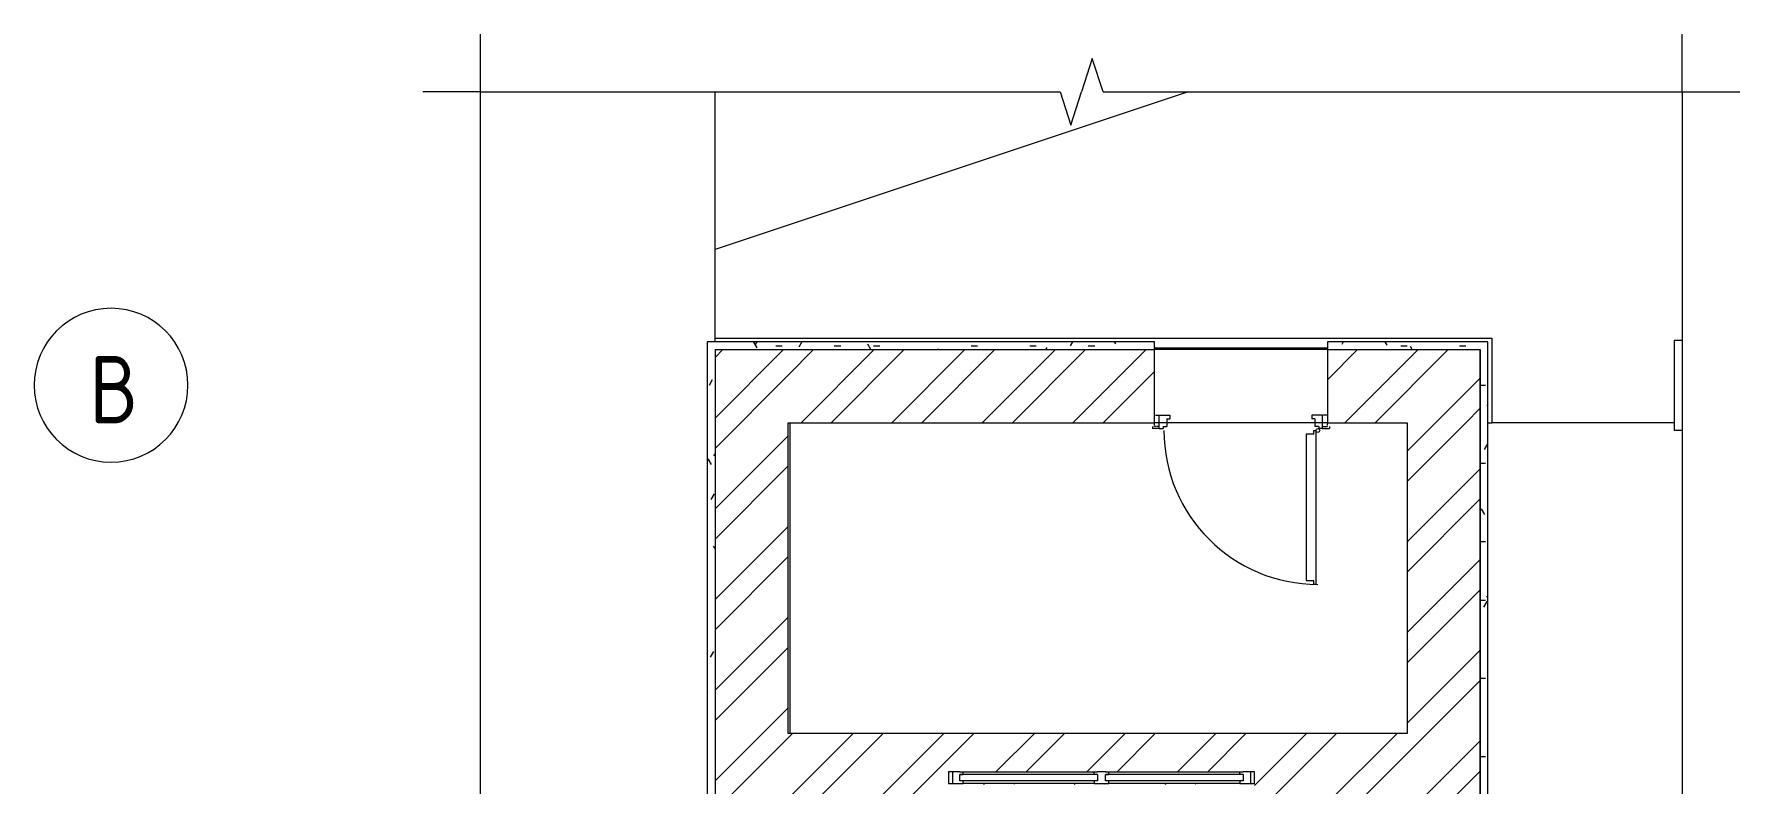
# Model space of a CAD drawing. Header units: millimetres. Extents: x -515342 to 330399, y -224905 to 507333.
# Drawn here: x -393051 to -384180, y 493194 to 497091 of the extents above; entities that cross this region are included whole.
import ezdxf

# ---------------------------------------------------------------- set-up
doc = ezdxf.new("R2010")
doc.units = ezdxf.units.MM
doc.linetypes.add('ASVP_Невидимые', pattern=[5, 3, -2])
for name, color, linetype, lineweight in [('_ Окна', 7, 'Continuous', 0), ('Аннотация', 7, 'Continuous', 0), ('Двери', 7, 'Continuous', 0), ('Крыша', 7, 'Continuous', 0), ('Окна', 7, 'Continuous', 0), ('Оси', 7, 'Continuous', 0), ('Перекрытие', 7, 'Continuous', 0), ('Стены внутренние', 7, 'Continuous', 0), ('Стены наружные', 7, 'Continuous', 0), ('Стены несущие', 7, 'Continuous', 0), ('Стены отделка', 7, 'Continuous', 0), ('Узлы', 7, 'Continuous', 0)]:
    doc.layers.add(name, color=color, linetype=linetype, lineweight=lineweight)
doc.styles.add('GOST Common', font='', dxfattribs={"width": 0.9, "height": 350})
doc.styles.get('GOST Common').set_extended_font_data('GOST Common')
pattern_1 = [(45, (-474945.14, 488866.48), (-235.7317, 235.7317), []), (45, (-474788, 488866.48), (-235.7317, 235.7317), [])]
pattern_2 = [(0, (-474945.14, 488866.48), (406.4, 101.6), [33.528, -271.272, 33.528, -271.272, -1625.6]), (0, (-474945.14, 488866.48), (406.4, 101.6), [-609.6, 33.528, -576.072, 33.528, -271.272, -711.2]), (0, (-474945.14, 488866.48), (406.4, 101.6), [-1524, 33.528, -169.672, 33.528, -474.472]), (120, (-474792.74, 488917.28), (-291.18818, 301.15272), [33.528, -271.272, 33.528, -271.272, -1625.6]), (120, (-474792.74, 488917.28), (-291.18818, 301.15272), [-609.6, 33.528, -576.072, 33.528, -271.272, -711.2]), (120, (-474792.74, 488917.28), (-291.18818, 301.15272), [-1524, 33.528, -169.672, 33.528, -474.472]), (240, (-474741.94, 489120.48), (-115.21182, -402.75272), [33.528, -271.272, 33.528, -271.272, -1625.6]), (240, (-474741.94, 489120.48), (-115.21182, -402.75272), [-609.6, 33.528, -576.072, 33.528, -271.272, -711.2]), (240, (-474741.94, 489120.48), (-115.21182, -402.75272), [-1524, 33.528, -169.672, 33.528, -474.472])]

# ---------------------------------------------------------------- blocks, each defined once
blk = doc.blocks.new('Дверь_Стальная_1 полотно - АР_Дверь_Внутренняя_850х1920h_коробка__Г_Пр-9822588-О_АР_П_Крыша - фрагмент 3')
at = {"layer": 'Двери', "lineweight": 18}
for p, q in [((-390, 230), (-390, 1030)), ((-390, 1030), (-380, 1030)), ((-380, 1030), (-380, 1010)), ((-339, 1010), (-380, 1010)), ((-339, 250), (-339, 1010)), ((-460, 210), (-460, 220)), ((-425, 220), (-460, 220)), ((-425, 220), (-405, 220)), ((-425, 220), (-425, 150)), ((-405, 210), (-405, 220)), ((-405, 210), (-385, 210)), ((-380, 230), (-390, 230)), ((-385, 169), (-385, 210)), ((-380, 250), (-380, 230)), ((-380, 250), (-339, 250)), ((405, 210), (385, 210)), ((385, 169), (385, 210)), ((425, 220), (405, 220)), ((405, 210), (405, 220)), ((425, 220), (425, 150)), ((425, 220), (460, 220)), ((460, 210), (460, 220)), ((-425, 150), (-369, 150)), ((-385, 169), (-369, 169)), ((-369, 150), (-369, 169)), ((385, 169), (369, 169)), ((369, 150), (369, 169)), ((425, 150), (369, 150))]:
    blk.add_line(p, q, dxfattribs=at)
at = {"layer": 'Двери', "linetype": 'ASVP_Невидимые', "lineweight": 18}
for p, q in [((-450, 210), (-450, 190)), ((-425, 210), (-450, 210)), ((425, 210), (450, 210)), ((450, 210), (450, 190)), ((-450, 150), (-425, 150)), ((450, 150), (425, 150))]:
    blk.add_line(p, q, dxfattribs=at)
at = {"layer": 'Двери', "lineweight": 18}
blk.add_circle((-400, 230), 10, dxfattribs=at)
blk.add_arc((-400, 230), 800, 0, 90, dxfattribs=at)
blk = doc.blocks.new('Окно_ПВХ_2Створки - АР_Окно_ОП_850_h_х1550_2ст-10249525-О_АР_П_Крыша - фрагмент 3')
at = {"layer": '_ Окна'}
for p, q in [((-719, 70), (-795, 70)), ((-795, 70), (-795, 10)), ((-795, 10), (-737, 10)), ((-775, 10), (-775, 70)), ((-737, 24), (-737, 56)), ((-737, 56), (-719, 56)), ((-737, 24), (-20, 24)), ((-737, 24), (-719, 24)), ((-719, 10), (-737, 10)), ((-719, 56), (-719, 70)), ((-719, 56), (-38, 56)), ((-719, 24), (-719, 10)), ((38, 70), (-38, 70)), ((-38, 70), (-38, 56)), ((-38, 56), (-20, 56)), ((-38, 24), (-38, 10)), ((-20, 24), (-38, 24)), ((-20, 10), (-38, 10)), ((-20, 56), (-20, 24)), ((-20, 10), (20, 10)), ((20, 24), (20, 56)), ((20, 56), (38, 56)), ((20, 24), (737, 24)), ((20, 24), (38, 24)), ((38, 10), (20, 10)), ((38, 56), (38, 70)), ((38, 56), (719, 56)), ((38, 24), (38, 10)), ((719, 70), (719, 56)), ((795, 70), (719, 70)), ((719, 56), (737, 56)), ((719, 24), (719, 10)), ((737, 24), (719, 24)), ((737, 10), (719, 10)), ((737, 56), (737, 24)), ((737, 10), (795, 10)), ((775, 10), (775, 70)), ((795, 10), (795, 70))]:
    blk.add_line(p, q, dxfattribs=at)
at = {"layer": 'Окна'}
for p, q in [((-719, 70), (-38, 70)), ((-38, 10), (-719, 10)), ((38, 70), (719, 70)), ((719, 10), (38, 10))]:
    blk.add_line(p, q, dxfattribs=at)
blk = doc.blocks.new('Обрыв_Прямоугольник - По умолчанию-9739467-О_АР_П_Крыша - фрагмент 3')
at = {"layer": 'Узлы'}
for p, q in [((0, -3999.9), (0, 0)), ((0, 0), (3014.5, 0)), ((3237.1, 0), (6248.9, 0)), ((6248.9, 0), (6248.9, -3999.9)), ((0, -8225), (0, -4222.5)), ((6248.9, -4222.5), (6248.9, -8225)), ((3014.5, -8225), (0, -8225)), ((6248.9, -8225), (3237.1, -8225))]:
    blk.add_line(p, q, dxfattribs=at)
blk = doc.blocks.new('Ось сетки - Круг_Ø8 мм-6577-О_АР_П_Крыша - фрагмент 3')
at = {"layer": 'Оси'}
for start, end in [(360, 180), (180, 360)]:
    blk.add_arc((0, 0), 4, start, end, dxfattribs=at)

msp = doc.modelspace()

# ---------------------------------------------------------------- hatches: boundary and pattern name
at = {"layer": 'Стены внутренние'}
h = msp.add_hatch(dxfattribs=at)
h.set_pattern_fill('FP_2', color=256, style=0, pattern_type=2)
h.set_pattern_definition(pattern_2)
h.paths.add_polyline_path([(-389510.1429, 495451.4811), (-387225.1429, 495451.4811), (-387225.1429, 495491.4811), (-389550.1429, 495491.4811), (-389550.1429, 495451.4811), (-389512.0887, 495451.4811)])
h.paths.add_polyline_path([(-386325.1429, 495451.4811), (-385490.1429, 495451.4811), (-385490.1429, 495491.4811), (-386325.1429, 495491.4811)])
h = msp.add_hatch(dxfattribs=at)
h.set_pattern_fill('FP_2', color=256, style=0, pattern_type=2)
h.set_pattern_definition(pattern_2)
h.paths.add_polyline_path([(-389512.0887, 493076.4811), (-389510.1429, 493076.4811), (-389510.1429, 495451.4811), (-389550.1429, 495451.4811), (-389550.1429, 493076.4811)])
h = msp.add_hatch(dxfattribs=at)
h.set_pattern_fill('FP_1', color=256, style=0, pattern_type=2)
h.set_pattern_definition(pattern_1)
h.paths.add_polyline_path([(-389130.1429, 493456.4811), (-389130.1429, 495451.4811), (-389510.1429, 495451.4811), (-389510.1429, 493456.4811)])
h = msp.add_hatch(dxfattribs=at)
h.set_pattern_fill('FP_1', color=256, style=0, pattern_type=2)
h.set_pattern_definition(pattern_1)
h.paths.add_polyline_path([(-385530.1429, 495071.4811), (-385530.1429, 495451.4811), (-386325.1429, 495451.4811), (-386325.1429, 495071.4811), (-385574.8433, 495071.4811)])
h.paths.add_polyline_path([(-387543.466, 495071.4811), (-387225.1429, 495071.4811), (-387225.1429, 495451.4811), (-389130.1429, 495451.4811), (-389130.1429, 495071.4811)])
h = msp.add_hatch(dxfattribs=at)
h.set_pattern_fill('FP_2', color=256, style=0, pattern_type=2)
h.set_pattern_definition(pattern_2)
h.paths.add_polyline_path([(-385490.1429, 493036.4811), (-385490.1429, 495451.4811), (-385530.1429, 495451.4811), (-385530.1429, 493036.4811)])
h = msp.add_hatch(dxfattribs=at)
h.set_pattern_fill('FP_1', color=256, style=0, pattern_type=2)
h.set_pattern_definition(pattern_1)
h.paths.add_polyline_path([(-385530.1429, 493456.4811), (-385530.1429, 495071.4811), (-385910.1429, 495071.4811), (-385910.1429, 493456.4811), (-385574.8433, 493456.4811)])
h = msp.add_hatch(dxfattribs=at)
h.set_pattern_fill('FP_1', color=256, style=0, pattern_type=2)
h.set_pattern_definition(pattern_1)
h.paths.add_polyline_path([(-385530.1429, 493076.4811), (-385530.1429, 493456.4811), (-389510.1429, 493456.4811), (-389510.1429, 493076.4811), (-388295.1429, 493076.4811), (-388295.1429, 493192.4811), (-386705.1429, 493192.4811), (-386705.1429, 493076.4811), (-385574.8433, 493076.4811)])
h.paths.add_polyline_path([(-386705.1429, 493196.4811), (-388295.1429, 493196.4811), (-388295.1429, 493256.4811), (-386705.1429, 493255.5922), (-386705.1429, 493210.4811)])

# ---------------------------------------------------------------- linework, layer by layer
at = {"layer": 'Аннотация'}
for p, q in [((-390729.073, 496791.4811), (-390729.073, 497091.4811)), ((-384480.1429, 496791.4811), (-384480.1429, 497091.4811)), ((-387548.2992, 496964.7814), (-387604.6079, 496791.4811)), ((-387548.2992, 496964.7814), (-387604.6079, 496791.4811)), ((-387491.9906, 496791.4811), (-387548.2992, 496964.7814)), ((-387491.9906, 496791.4811), (-387548.2992, 496964.7814)), ((-390729.073, 496791.4811), (-391029.073, 496791.4811)), ((-387714.6079, 496791.4811), (-387659.6079, 496618.276)), ((-387714.6079, 496791.4811), (-387659.6079, 496618.276)), ((-387659.6079, 496618.276), (-387604.6079, 496791.4811)), ((-387659.6079, 496618.276), (-387604.6079, 496791.4811)), ((-384480.1429, 496791.4811), (-384180.1429, 496791.4811))]:
    msp.add_line(p, q, dxfattribs=at)
at = {"layer": 'Крыша'}
for p, q in [((-389510.1429, 495491.4811), (-389510.1429, 496791.4811)), ((-387050.1429, 496791.4811), (-389510.1429, 495971.4811)), ((-389510.1429, 495511.4811), (-385470.1429, 495511.4811)), ((-385470.1429, 495511.4811), (-385470.1429, 495071.4811)), ((-385490.1429, 495071.4811), (-385470.1429, 495071.4811)), ((-384520.1429, 495071.4811), (-385470.1429, 495071.4811))]:
    msp.add_line(p, q, dxfattribs=at)
at = {"layer": 'Перекрытие'}
for p, q in [((-389120.1429, 495071.4811), (-389120.1429, 493456.4811)), ((-386325.1429, 495071.4811), (-387225.1429, 495071.4811))]:
    msp.add_line(p, q, dxfattribs=at)
at = {"layer": 'Стены внутренние'}
for p, q in [((-384520.1429, 495501.4811), (-384480.1429, 495501.4811)), ((-384520.1429, 495031.4811), (-384520.1429, 495501.4811)), ((-384480.1429, 495031.4811), (-384520.1429, 495031.4811))]:
    msp.add_line(p, q, dxfattribs=at)
at = {"layer": 'Стены наружные'}
for p, q in [((-387225.1429, 495461.4811), (-386325.1429, 495461.4811)), ((-386325.1429, 495451.4811), (-387225.1429, 495451.4811))]:
    msp.add_line(p, q, dxfattribs=at)
at = {"layer": 'Стены несущие'}
for p, q in [((-389510.1429, 495451.4811), (-389510.1429, 493076.4811)), ((-389510.1429, 495451.4811), (-387225.1429, 495451.4811)), ((-387225.1429, 495071.4811), (-387225.1429, 495451.4811)), ((-386325.1429, 495451.4811), (-386325.1429, 495071.4811)), ((-386325.1429, 495451.4811), (-385530.1429, 495451.4811)), ((-385530.1429, 493036.4811), (-385530.1429, 495451.4811)), ((-389130.1429, 493456.4811), (-389130.1429, 495071.4811)), ((-389130.1429, 495071.4811), (-387225.1429, 495071.4811)), ((-386325.1429, 495071.4811), (-385910.1429, 495071.4811)), ((-385910.1429, 495071.4811), (-385910.1429, 493456.4811)), ((-385910.1429, 493456.4811), (-389130.1429, 493456.4811))]:
    msp.add_line(p, q, dxfattribs=at)
at = {"layer": 'Стены отделка'}
for p, q in [((-387225.1429, 495491.4811), (-389550.1429, 495491.4811)), ((-389550.1429, 495491.4811), (-389550.1429, 493076.4811)), ((-387225.1429, 495451.4811), (-387225.1429, 495491.4811)), ((-385490.1429, 495491.4811), (-386325.1429, 495491.4811)), ((-386325.1429, 495491.4811), (-386325.1429, 495451.4811)), ((-385530.1429, 495451.4811), (-385530.1429, 493036.4811)), ((-385490.1429, 493036.4811), (-385490.1429, 495491.4811))]:
    msp.add_line(p, q, dxfattribs=at)

# ---------------------------------------------------------------- block references
at = {"layer": 'Двери', "rotation": 180}
msp.add_blockref('Дверь_Стальная_1 полотно - АР_Дверь_Внутренняя_850х1920h_коробка__Г_Пр-9822588-О_АР_П_Крыша - фрагмент 3', (-386775.1429, 495261.4811), dxfattribs=at)
at = {"layer": 'Окна', "rotation": 180}
msp.add_blockref('Окно_ПВХ_2Створки - АР_Окно_ОП_850_h_х1550_2ст-10249525-О_АР_П_Крыша - фрагмент 3', (-387500.1429, 493266.4811), dxfattribs=at)
at = {"layer": 'Оси', "xscale": 99.99999999999993, "yscale": 99.99999999999993, "zscale": 99.99999999999993, "rotation": 269.9999999999994}
msp.add_blockref('Ось сетки - Круг_Ø8 мм-6577-О_АР_П_Крыша - фрагмент 3', (-392651.1721, 495266.4811), dxfattribs=at)
at = {"layer": 'Узлы'}
msp.add_blockref('Обрыв_Прямоугольник - По умолчанию-9739467-О_АР_П_Крыша - фрагмент 3', (-390729.073, 496791.4811), dxfattribs=at)

# ---------------------------------------------------------------- texts
at = {"layer": 'Оси', "insert": (-392764.495, 495419.068), "char_height": 350, "width": 310.253062, "attachment_point": 1, "style": 'GOST Common'}
msp.add_mtext('\\fGOST Common|b0|i0|c204|p34|;\\W.9;В', dxfattribs=at)

doc.saveas('drawing.dxf')
